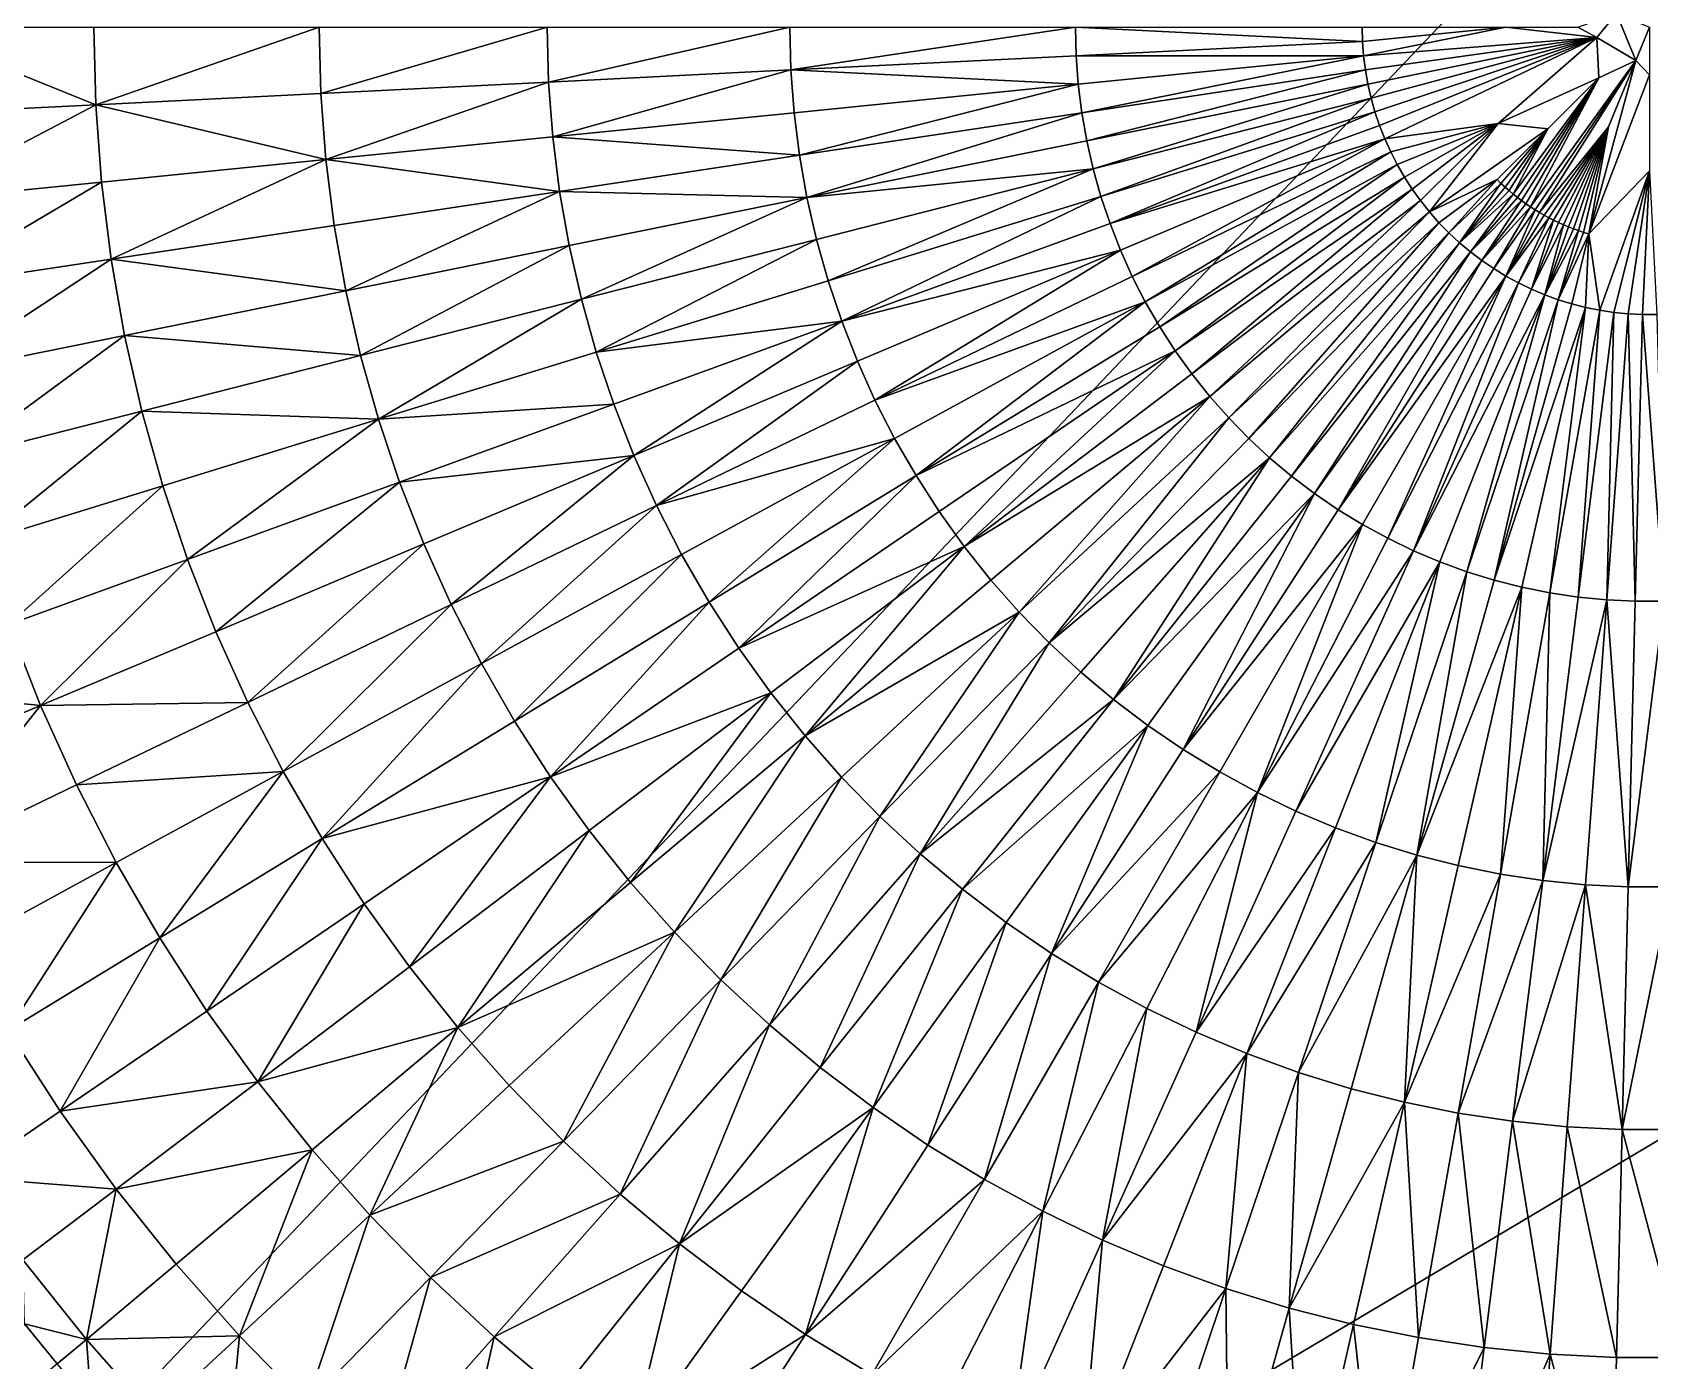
# Model space of a CAD drawing. Header units: millimetres. Extents: x -3250 to 8000, y -3250 to 3250.
# Drawn here: x -1284 to 0, y -1058 to -4 of the extents above; entities that cross this region are included whole.
import ezdxf

# ---------------------------------------------------------------- set-up
doc = ezdxf.new("R2010")
doc.units = ezdxf.units.MM
doc.header["$MEASUREMENT"] = 0
doc.layers.add('MESH_3D', color=2, linetype='CONTINUOUS')

msp = doc.modelspace()

# ---------------------------------------------------------------- linework, layer by layer
at = {"layer": 'MESH_3D'}
for points in [[(2150.5, 2436.8, 32500), (-3128.5, 880.2, 32500), (-2326.6, -2269.3, 32500)], [(2150.5, 2436.8, 32500), (-2326.6, -2269.3, 32500), (3105.6, 958, 32500)], [(3105.6, 958, 32500), (-2326.6, -2269.3, 32500), (-1962.4, -2590.7, 32500)], [(3105.6, 958, 32500), (-1962.4, -2590.7, 32500), (-1625, -2814.6, 32500)], [(3105.6, 958, 32500), (-1625, -2814.6, 32500), (-723.2, -3168.5, 32500)], [(3105.6, 958, 32500), (-723.2, -3168.5, 32500), (1410.1, -2928.1, 32500)], [(-42, -8.3, -1249.8), (-57.1, 0, -1249.7), (-26.4, 10.9, -1249.9)], [(-42, -8.3, -1249.8), (-26.4, 10.9, -1249.9), (-10.9, -26.4, -1249.9)], [(-26.4, 10.9, -1249.9), (0, 0, -1250), (-10.9, -26.4, -1249.9)], [(0, -38, -1249.9), (-10.9, -26.4, -1249.9), (0, 0, -1250)], [(-1385.9, 0, -1040.3), (-1234.9, 0, -1086.9), (-1233.3, -61.6, -1086.9)], [(-1384.2, -69.1, -1040.3), (-1385.9, 0, -1040.3), (-1233.3, -61.6, -1086.9)], [(-1233.3, -61.6, -1086.9), (-1234.9, 0, -1086.9), (-1055.9, 0, -1133)], [(-1233.3, -61.6, -1086.9), (-1055.9, 0, -1133), (-1054.6, -52.6, -1133)], [(-1054.6, -52.6, -1133), (-1055.9, 0, -1133), (-875, 0, -1170.9)], [(-1054.6, -52.6, -1133), (-875, 0, -1170.9), (-873.9, -43.6, -1170.9)], [(-873.9, -43.6, -1170.9), (-875, 0, -1170.9), (-682.4, 0, -1202.5)], [(-873.9, -43.6, -1170.9), (-682.4, 0, -1202.5), (-681.6, -34, -1202.5)], [(-681.6, -34, -1202.5), (-682.4, 0, -1202.5), (-455.8, 0, -1229.1)], [(-681.6, -34, -1202.5), (-455.8, 0, -1229.1), (-455.2, -22.7, -1229.1)], [(-455.8, 0, -1229.1), (-228.1, 0, -1244.8), (-227.9, -11.4, -1244.8)], [(-455.2, -22.7, -1229.1), (-455.8, 0, -1229.1), (-227.9, -11.4, -1244.8)], [(-455.2, -22.7, -1229.1), (-227.9, -11.4, -1244.8), (-227, -22.7, -1244.8)], [(-114.1, 0, -1248.7), (-227.9, -11.4, -1244.8), (-228.1, 0, -1244.8)], [(-114.1, 0, -1248.7), (-227, -22.7, -1244.8), (-227.9, -11.4, -1244.8)], [(-42, -8.3, -1249.8), (-227, -22.7, -1244.8), (-114.1, 0, -1248.7)], [(-42, -8.3, -1249.8), (-225.6, -34, -1244.8), (-227, -22.7, -1244.8)], [(-42, -8.3, -1249.8), (-223.6, -45.2, -1244.8), (-225.6, -34, -1244.8)], [(-42, -8.3, -1249.8), (-221.1, -56.3, -1244.8), (-223.6, -45.2, -1244.8)], [(-42, -8.3, -1249.8), (-218, -67.2, -1244.8), (-221.1, -56.3, -1244.8)], [(-42, -8.3, -1249.8), (-214.4, -78, -1244.8), (-218, -67.2, -1244.8)], [(-42, -8.3, -1249.8), (-210.2, -88.6, -1244.8), (-214.4, -78, -1244.8)], [(-120.3, -76.6, -1248), (-210.2, -88.6, -1244.8), (-42, -8.3, -1249.8)], [(-120.3, -76.6, -1248), (-42, -8.3, -1249.8), (-40.3, -40.3, -1249.7)], [(-42, -8.3, -1249.8), (-114.1, 0, -1248.7), (-57.1, 0, -1249.7)], [(-42, -8.3, -1249.8), (-10.9, -26.4, -1249.9), (-40.3, -40.3, -1249.7)], [(-681.6, -34, -1202.5), (-455.2, -22.7, -1229.1), (-453.5, -45.4, -1229.1)], [(-453.5, -45.4, -1229.1), (-455.2, -22.7, -1229.1), (-227, -22.7, -1244.8)], [(-450.7, -67.9, -1229.1), (-453.5, -45.4, -1229.1), (-227, -22.7, -1244.8)], [(-450.7, -67.9, -1229.1), (-227, -22.7, -1244.8), (-225.6, -34, -1244.8)], [(-870.6, -87.1, -1170.9), (-873.9, -43.6, -1170.9), (-681.6, -34, -1202.5)], [(-870.6, -87.1, -1170.9), (-681.6, -34, -1202.5), (-679, -67.9, -1202.5)], [(-679, -67.9, -1202.5), (-681.6, -34, -1202.5), (-453.5, -45.4, -1229.1)], [(-446.7, -90.3, -1229.1), (-450.7, -67.9, -1229.1), (-225.6, -34, -1244.8)], [(-446.7, -90.3, -1229.1), (-225.6, -34, -1244.8), (-223.6, -45.2, -1244.8)], [(-10.9, -26.4, -1249.9), (-94.6, -142.6, -1247.1), (-40.3, -40.3, -1249.7)], [(-10.9, -26.4, -1249.9), (-91, -144.9, -1247.1), (-94.6, -142.6, -1247.1)], [(-10.9, -26.4, -1249.9), (-87.4, -147.1, -1247.1), (-91, -144.9, -1247.1)], [(-32.7, -79.1, -1249.3), (-87.4, -147.1, -1247.1), (-10.9, -26.4, -1249.9)], [(-32.7, -79.1, -1249.3), (-10.9, -26.4, -1249.9), (-48.4, -164.1, -1247.1)], [(0, -38, -1249.9), (-48.4, -164.1, -1247.1), (-10.9, -26.4, -1249.9)], [(0, -38, -1249.9), (0, -114.1, -1248.7), (-48.4, -164.1, -1247.1)], [(-1050.6, -105.1, -1133), (-1054.6, -52.6, -1133), (-873.9, -43.6, -1170.9)], [(-1050.6, -105.1, -1133), (-873.9, -43.6, -1170.9), (-870.6, -87.1, -1170.9)], [(-674.8, -101.7, -1202.5), (-679, -67.9, -1202.5), (-453.5, -45.4, -1229.1)], [(-674.8, -101.7, -1202.5), (-453.5, -45.4, -1229.1), (-450.7, -67.9, -1229.1)], [(-441.7, -112.5, -1229.1), (-446.7, -90.3, -1229.1), (-223.6, -45.2, -1244.8)], [(-441.7, -112.5, -1229.1), (-223.6, -45.2, -1244.8), (-221.1, -56.3, -1244.8)], [(-120.3, -76.6, -1248), (-40.3, -40.3, -1249.7), (-80.7, -80.7, -1248.7)], [(-40.3, -40.3, -1249.7), (-105, -135.1, -1247.1), (-108.4, -132.5, -1247.1)], [(-80.7, -80.7, -1248.7), (-40.3, -40.3, -1249.7), (-108.4, -132.5, -1247.1)], [(-40.3, -40.3, -1249.7), (-101.6, -137.7, -1247.1), (-105, -135.1, -1247.1)], [(-40.3, -40.3, -1249.7), (-98.2, -140.2, -1247.1), (-101.6, -137.7, -1247.1)], [(-40.3, -40.3, -1249.7), (-94.6, -142.6, -1247.1), (-98.2, -140.2, -1247.1)], [(-1379, -138, -1040.3), (-1384.2, -69.1, -1040.3), (-1233.3, -61.6, -1086.9)], [(-1379, -138, -1040.3), (-1233.3, -61.6, -1086.9), (-1228.7, -123, -1086.9)], [(-1233.3, -61.6, -1086.9), (-1054.6, -52.6, -1133), (-1050.6, -105.1, -1133)], [(-1228.7, -123, -1086.9), (-1233.3, -61.6, -1086.9), (-1050.6, -105.1, -1133)], [(-435.5, -134.3, -1229.1), (-441.7, -112.5, -1229.1), (-221.1, -56.3, -1244.8)], [(-435.5, -134.3, -1229.1), (-221.1, -56.3, -1244.8), (-218, -67.2, -1244.8)], [(-870.6, -87.1, -1170.9), (-679, -67.9, -1202.5), (-674.8, -101.7, -1202.5)], [(-668.9, -135.2, -1202.5), (-674.8, -101.7, -1202.5), (-450.7, -67.9, -1229.1)], [(-668.9, -135.2, -1202.5), (-450.7, -67.9, -1229.1), (-446.7, -90.3, -1229.1)], [(-428.3, -155.9, -1229.1), (-435.5, -134.3, -1229.1), (-218, -67.2, -1244.8)], [(-428.3, -155.9, -1229.1), (-218, -67.2, -1244.8), (-214.4, -78, -1244.8)], [(-120.3, -76.6, -1248), (-205.5, -99, -1244.8), (-210.2, -88.6, -1244.8)], [(-120.3, -76.6, -1248), (-200.4, -109.1, -1244.8), (-205.5, -99, -1244.8)], [(-120.3, -76.6, -1248), (-194.7, -119, -1244.8), (-200.4, -109.1, -1244.8)], [(-120.3, -76.6, -1248), (-188.5, -128.5, -1244.8), (-194.7, -119, -1244.8)], [(-120.3, -76.6, -1248), (-181.9, -137.7, -1244.8), (-188.5, -128.5, -1244.8)], [(-120.3, -76.6, -1248), (-174.8, -146.6, -1244.8), (-181.9, -137.7, -1244.8)], [(-120.3, -76.6, -1248), (-80.7, -80.7, -1248.7), (-174.8, -146.6, -1244.8)], [(-1050.6, -105.1, -1133), (-870.6, -87.1, -1170.9), (-865.2, -130.4, -1170.9)], [(-865.2, -130.4, -1170.9), (-870.6, -87.1, -1170.9), (-674.8, -101.7, -1202.5)], [(-428.3, -155.9, -1229.1), (-214.4, -78, -1244.8), (-210.2, -88.6, -1244.8)], [(-420, -177, -1229.1), (-428.3, -155.9, -1229.1), (-210.2, -88.6, -1244.8)], [(-410.6, -197.8, -1229.1), (-420, -177, -1229.1), (-210.2, -88.6, -1244.8)], [(-410.6, -197.8, -1229.1), (-210.2, -88.6, -1244.8), (-205.5, -99, -1244.8)], [(-80.7, -80.7, -1248.7), (-121, -121, -1247.1), (-174.8, -146.6, -1244.8)], [(-80.7, -80.7, -1248.7), (-118, -124, -1247.1), (-121, -121, -1247.1)], [(-80.7, -80.7, -1248.7), (-114.8, -126.9, -1247.1), (-118, -124, -1247.1)], [(-80.7, -80.7, -1248.7), (-111.6, -129.7, -1247.1), (-114.8, -126.9, -1247.1)], [(-80.7, -80.7, -1248.7), (-108.4, -132.5, -1247.1), (-111.6, -129.7, -1247.1)], [(-32.7, -79.1, -1249.3), (-83.7, -149.3, -1247.1), (-87.4, -147.1, -1247.1)], [(-32.7, -79.1, -1249.3), (-80, -151.3, -1247.1), (-83.7, -149.3, -1247.1)], [(-32.7, -79.1, -1249.3), (-76.2, -153.2, -1247.1), (-80, -151.3, -1247.1)], [(-32.7, -79.1, -1249.3), (-72.3, -155.1, -1247.1), (-76.2, -153.2, -1247.1)], [(-32.7, -79.1, -1249.3), (-68.4, -156.8, -1247.1), (-72.3, -155.1, -1247.1)], [(-32.7, -79.1, -1249.3), (-64.5, -158.5, -1247.1), (-68.4, -156.8, -1247.1)], [(-32.7, -79.1, -1249.3), (-60.5, -160.1, -1247.1), (-64.5, -158.5, -1247.1)], [(-32.7, -79.1, -1249.3), (-56.5, -161.5, -1247.1), (-60.5, -160.1, -1247.1)], [(-32.7, -79.1, -1249.3), (-52.5, -162.9, -1247.1), (-56.5, -161.5, -1247.1)], [(-32.7, -79.1, -1249.3), (-48.4, -164.1, -1247.1), (-52.5, -162.9, -1247.1)], [(-865.2, -130.4, -1170.9), (-674.8, -101.7, -1202.5), (-668.9, -135.2, -1202.5)], [(-668.9, -135.2, -1202.5), (-446.7, -90.3, -1229.1), (-441.7, -112.5, -1229.1)], [(-400.3, -218, -1229.1), (-410.6, -197.8, -1229.1), (-205.5, -99, -1244.8)], [(-400.3, -218, -1229.1), (-205.5, -99, -1244.8), (-200.4, -109.1, -1244.8)], [(-1221.1, -184, -1086.9), (-1228.7, -123, -1086.9), (-1050.6, -105.1, -1133)], [(-1221.1, -184, -1086.9), (-1050.6, -105.1, -1133), (-1044.1, -157.4, -1133)], [(-1044.1, -157.4, -1133), (-1050.6, -105.1, -1133), (-865.2, -130.4, -1170.9)], [(-661.3, -168.4, -1202.5), (-668.9, -135.2, -1202.5), (-441.7, -112.5, -1229.1)], [(-652.1, -201.2, -1202.5), (-661.3, -168.4, -1202.5), (-441.7, -112.5, -1229.1)], [(-652.1, -201.2, -1202.5), (-441.7, -112.5, -1229.1), (-435.5, -134.3, -1229.1)], [(-388.9, -237.7, -1229.1), (-400.3, -218, -1229.1), (-200.4, -109.1, -1244.8)], [(-388.9, -237.7, -1229.1), (-200.4, -109.1, -1244.8), (-194.7, -119, -1244.8)], [(-48.4, -164.1, -1247.1), (0, -114.1, -1248.7), (-39.6, -224.7, -1244.8)], [(0, -114.1, -1248.7), (-28.4, -226.4, -1244.8), (-39.6, -224.7, -1244.8)], [(0, -114.1, -1248.7), (-17, -227.5, -1244.8), (-28.4, -226.4, -1244.8)], [(0, -114.1, -1248.7), (-5.7, -228.1, -1244.8), (-17, -227.5, -1244.8)], [(0, -114.1, -1248.7), (5.7, -228.1, -1244.8), (-5.7, -228.1, -1244.8)], [(-1370.4, -206.6, -1040.3), (-1379, -138, -1040.3), (-1228.7, -123, -1086.9)], [(-1370.4, -206.6, -1040.3), (-1228.7, -123, -1086.9), (-1221.1, -184, -1086.9)], [(-376.6, -256.8, -1229.1), (-388.9, -237.7, -1229.1), (-194.7, -119, -1244.8)], [(-376.6, -256.8, -1229.1), (-194.7, -119, -1244.8), (-188.5, -128.5, -1244.8)], [(-121, -121, -1247.1), (-167.2, -155.2, -1244.8), (-174.8, -146.6, -1244.8)], [(-121, -121, -1247.1), (-159.3, -163.3, -1244.8), (-167.2, -155.2, -1244.8)], [(-118, -124, -1247.1), (-159.3, -163.3, -1244.8), (-121, -121, -1247.1)], [(-118, -124, -1247.1), (-151, -171.1, -1244.8), (-159.3, -163.3, -1244.8)], [(-114.8, -126.9, -1247.1), (-151, -171.1, -1244.8), (-118, -124, -1247.1)], [(-111.6, -129.7, -1247.1), (-151, -171.1, -1244.8), (-114.8, -126.9, -1247.1)], [(-1034.9, -209.2, -1133), (-1044.1, -157.4, -1133), (-865.2, -130.4, -1170.9)], [(-1034.9, -209.2, -1133), (-865.2, -130.4, -1170.9), (-857.6, -173.4, -1170.9)], [(-857.6, -173.4, -1170.9), (-865.2, -130.4, -1170.9), (-668.9, -135.2, -1202.5)], [(-847.9, -215.9, -1170.9), (-857.6, -173.4, -1170.9), (-668.9, -135.2, -1202.5)], [(-847.9, -215.9, -1170.9), (-668.9, -135.2, -1202.5), (-661.3, -168.4, -1202.5)], [(-641.3, -233.4, -1202.5), (-652.1, -201.2, -1202.5), (-435.5, -134.3, -1229.1)], [(-641.3, -233.4, -1202.5), (-435.5, -134.3, -1229.1), (-428.3, -155.9, -1229.1)], [(-363.3, -275.2, -1229.1), (-376.6, -256.8, -1229.1), (-188.5, -128.5, -1244.8)], [(-363.3, -275.2, -1229.1), (-188.5, -128.5, -1244.8), (-181.9, -137.7, -1244.8)], [(-349.2, -293, -1229.1), (-363.3, -275.2, -1229.1), (-181.9, -137.7, -1244.8)], [(-349.2, -293, -1229.1), (-181.9, -137.7, -1244.8), (-174.8, -146.6, -1244.8)], [(-108.4, -132.5, -1247.1), (-151, -171.1, -1244.8), (-111.6, -129.7, -1247.1)], [(-108.4, -132.5, -1247.1), (-142.2, -178.4, -1244.8), (-151, -171.1, -1244.8)], [(-105, -135.1, -1247.1), (-142.2, -178.4, -1244.8), (-108.4, -132.5, -1247.1)], [(-101.6, -137.7, -1247.1), (-142.2, -178.4, -1244.8), (-105, -135.1, -1247.1)], [(-101.6, -137.7, -1247.1), (-133.2, -185.2, -1244.8), (-142.2, -178.4, -1244.8)], [(-98.2, -140.2, -1247.1), (-133.2, -185.2, -1244.8), (-101.6, -137.7, -1247.1)], [(-94.6, -142.6, -1247.1), (-133.2, -185.2, -1244.8), (-98.2, -140.2, -1247.1)], [(-334.1, -310, -1229.1), (-349.2, -293, -1229.1), (-174.8, -146.6, -1244.8)], [(-334.1, -310, -1229.1), (-174.8, -146.6, -1244.8), (-167.2, -155.2, -1244.8)], [(-94.6, -142.6, -1247.1), (-123.8, -191.6, -1244.8), (-133.2, -185.2, -1244.8)], [(-91, -144.9, -1247.1), (-123.8, -191.6, -1244.8), (-94.6, -142.6, -1247.1)], [(-91, -144.9, -1247.1), (-114.1, -197.6, -1244.8), (-123.8, -191.6, -1244.8)], [(-87.4, -147.1, -1247.1), (-114.1, -197.6, -1244.8), (-91, -144.9, -1247.1)], [(-83.7, -149.3, -1247.1), (-114.1, -197.6, -1244.8), (-87.4, -147.1, -1247.1)], [(-80, -151.3, -1247.1), (-114.1, -197.6, -1244.8), (-83.7, -149.3, -1247.1)], [(-80, -151.3, -1247.1), (-104.1, -203, -1244.8), (-114.1, -197.6, -1244.8)], [(-76.2, -153.2, -1247.1), (-104.1, -203, -1244.8), (-80, -151.3, -1247.1)], [(-76.2, -153.2, -1247.1), (-93.8, -207.9, -1244.8), (-104.1, -203, -1244.8)], [(-72.3, -155.1, -1247.1), (-93.8, -207.9, -1244.8), (-76.2, -153.2, -1247.1)], [(-1221.1, -184, -1086.9), (-1044.1, -157.4, -1133), (-1034.9, -209.2, -1133)], [(-641.3, -233.4, -1202.5), (-428.3, -155.9, -1229.1), (-420, -177, -1229.1)], [(-318.2, -326.3, -1229.1), (-334.1, -310, -1229.1), (-167.2, -155.2, -1244.8)], [(-318.2, -326.3, -1229.1), (-167.2, -155.2, -1244.8), (-159.3, -163.3, -1244.8)], [(-301.6, -341.7, -1229.1), (-318.2, -326.3, -1229.1), (-159.3, -163.3, -1244.8)], [(-301.6, -341.7, -1229.1), (-159.3, -163.3, -1244.8), (-151, -171.1, -1244.8)], [(-68.4, -156.8, -1247.1), (-93.8, -207.9, -1244.8), (-72.3, -155.1, -1247.1)], [(-68.4, -156.8, -1247.1), (-83.3, -212.4, -1244.8), (-93.8, -207.9, -1244.8)], [(-64.5, -158.5, -1247.1), (-83.3, -212.4, -1244.8), (-68.4, -156.8, -1247.1)], [(-60.5, -160.1, -1247.1), (-83.3, -212.4, -1244.8), (-64.5, -158.5, -1247.1)], [(-56.5, -161.5, -1247.1), (-83.3, -212.4, -1244.8), (-60.5, -160.1, -1247.1)], [(-56.5, -161.5, -1247.1), (-72.7, -216.3, -1244.8), (-83.3, -212.4, -1244.8)], [(-52.5, -162.9, -1247.1), (-72.7, -216.3, -1244.8), (-56.5, -161.5, -1247.1)], [(-48.4, -164.1, -1247.1), (-72.7, -216.3, -1244.8), (-52.5, -162.9, -1247.1)], [(-48.4, -164.1, -1247.1), (-61.8, -219.6, -1244.8), (-72.7, -216.3, -1244.8)], [(-48.4, -164.1, -1247.1), (-50.8, -222.4, -1244.8), (-61.8, -219.6, -1244.8)], [(-48.4, -164.1, -1247.1), (-39.6, -224.7, -1244.8), (-50.8, -222.4, -1244.8)], [(-1023.2, -260.5, -1133), (-1034.9, -209.2, -1133), (-857.6, -173.4, -1170.9)], [(-1023.2, -260.5, -1133), (-857.6, -173.4, -1170.9), (-847.9, -215.9, -1170.9)], [(-836.1, -257.9, -1170.9), (-847.9, -215.9, -1170.9), (-661.3, -168.4, -1202.5)], [(-836.1, -257.9, -1170.9), (-661.3, -168.4, -1202.5), (-652.1, -201.2, -1202.5)], [(-628.8, -265.1, -1202.5), (-641.3, -233.4, -1202.5), (-420, -177, -1229.1)], [(-614.9, -296.1, -1202.5), (-628.8, -265.1, -1202.5), (-420, -177, -1229.1)], [(-614.9, -296.1, -1202.5), (-420, -177, -1229.1), (-410.6, -197.8, -1229.1)], [(-284.2, -356.3, -1229.1), (-301.6, -341.7, -1229.1), (-151, -171.1, -1244.8)], [(-284.2, -356.3, -1229.1), (-151, -171.1, -1244.8), (-142.2, -178.4, -1244.8)], [(-266.1, -370.1, -1229.1), (-284.2, -356.3, -1229.1), (-142.2, -178.4, -1244.8)], [(-266.1, -370.1, -1229.1), (-142.2, -178.4, -1244.8), (-133.2, -185.2, -1244.8)], [(-1358.4, -274.6, -1040.3), (-1370.4, -206.6, -1040.3), (-1221.1, -184, -1086.9)], [(-1358.4, -274.6, -1040.3), (-1221.1, -184, -1086.9), (-1210.4, -244.7, -1086.9)], [(-1210.4, -244.7, -1086.9), (-1221.1, -184, -1086.9), (-1034.9, -209.2, -1133)], [(-247.3, -382.9, -1229.1), (-266.1, -370.1, -1229.1), (-133.2, -185.2, -1244.8)], [(-247.3, -382.9, -1229.1), (-133.2, -185.2, -1244.8), (-123.8, -191.6, -1244.8)], [(-247.3, -382.9, -1229.1), (-123.8, -191.6, -1244.8), (-114.1, -197.6, -1244.8)], [(-836.1, -257.9, -1170.9), (-652.1, -201.2, -1202.5), (-641.3, -233.4, -1202.5)], [(-614.9, -296.1, -1202.5), (-410.6, -197.8, -1229.1), (-400.3, -218, -1229.1)], [(-227.9, -394.7, -1229.1), (-247.3, -382.9, -1229.1), (-114.1, -197.6, -1244.8)], [(-207.9, -405.6, -1229.1), (-227.9, -394.7, -1229.1), (-114.1, -197.6, -1244.8)], [(-207.9, -405.6, -1229.1), (-114.1, -197.6, -1244.8), (-104.1, -203, -1244.8)], [(-187.5, -415.5, -1229.1), (-207.9, -405.6, -1229.1), (-104.1, -203, -1244.8)], [(-187.5, -415.5, -1229.1), (-104.1, -203, -1244.8), (-93.8, -207.9, -1244.8)], [(-1210.4, -244.7, -1086.9), (-1034.9, -209.2, -1133), (-1023.2, -260.5, -1133)], [(-1009, -311.2, -1133), (-1023.2, -260.5, -1133), (-847.9, -215.9, -1170.9)], [(-1009, -311.2, -1133), (-847.9, -215.9, -1170.9), (-836.1, -257.9, -1170.9)], [(-599.3, -326.4, -1202.5), (-614.9, -296.1, -1202.5), (-400.3, -218, -1229.1)], [(-582.3, -355.8, -1202.5), (-599.3, -326.4, -1202.5), (-400.3, -218, -1229.1)], [(-582.3, -355.8, -1202.5), (-400.3, -218, -1229.1), (-388.9, -237.7, -1229.1)], [(-187.5, -415.5, -1229.1), (-93.8, -207.9, -1244.8), (-83.3, -212.4, -1244.8)], [(-166.5, -424.3, -1229.1), (-187.5, -415.5, -1229.1), (-83.3, -212.4, -1244.8)], [(-145.2, -432.1, -1229.1), (-166.5, -424.3, -1229.1), (-83.3, -212.4, -1244.8)], [(-145.2, -432.1, -1229.1), (-83.3, -212.4, -1244.8), (-72.7, -216.3, -1244.8)], [(-123.4, -438.8, -1229.1), (-145.2, -432.1, -1229.1), (-72.7, -216.3, -1244.8)], [(-123.4, -438.8, -1229.1), (-72.7, -216.3, -1244.8), (-61.8, -219.6, -1244.8)], [(-123.4, -438.8, -1229.1), (-61.8, -219.6, -1244.8), (-50.8, -222.4, -1244.8)], [(-101.4, -444.4, -1229.1), (-123.4, -438.8, -1229.1), (-50.8, -222.4, -1244.8)], [(-79.1, -448.9, -1229.1), (-101.4, -444.4, -1229.1), (-50.8, -222.4, -1244.8)], [(-79.1, -448.9, -1229.1), (-50.8, -222.4, -1244.8), (-39.6, -224.7, -1244.8)], [(-56.7, -452.2, -1229.1), (-79.1, -448.9, -1229.1), (-39.6, -224.7, -1244.8)], [(-56.7, -452.2, -1229.1), (-39.6, -224.7, -1244.8), (-28.4, -226.4, -1244.8)], [(-34.1, -454.5, -1229.1), (-56.7, -452.2, -1229.1), (-28.4, -226.4, -1244.8)], [(-34.1, -454.5, -1229.1), (-28.4, -226.4, -1244.8), (-17, -227.5, -1244.8)], [(-11.4, -455.6, -1229.1), (-34.1, -454.5, -1229.1), (-17, -227.5, -1244.8)], [(-11.4, -455.6, -1229.1), (-17, -227.5, -1244.8), (-5.7, -228.1, -1244.8)], [(11.4, -455.6, -1229.1), (-11.4, -455.6, -1229.1), (-5.7, -228.1, -1244.8)], [(11.4, -455.6, -1229.1), (-5.7, -228.1, -1244.8), (5.7, -228.1, -1244.8)], [(-822.2, -299.3, -1170.9), (-836.1, -257.9, -1170.9), (-641.3, -233.4, -1202.5)], [(-806.3, -339.9, -1170.9), (-822.2, -299.3, -1170.9), (-641.3, -233.4, -1202.5)], [(-806.3, -339.9, -1170.9), (-641.3, -233.4, -1202.5), (-628.8, -265.1, -1202.5)], [(-582.3, -355.8, -1202.5), (-388.9, -237.7, -1229.1), (-376.6, -256.8, -1229.1)], [(-1343, -342, -1040.3), (-1358.4, -274.6, -1040.3), (-1210.4, -244.7, -1086.9)], [(-1343, -342, -1040.3), (-1210.4, -244.7, -1086.9), (-1196.7, -304.7, -1086.9)], [(-1196.7, -304.7, -1086.9), (-1210.4, -244.7, -1086.9), (-1023.2, -260.5, -1133)], [(-1196.7, -304.7, -1086.9), (-1023.2, -260.5, -1133), (-1009, -311.2, -1133)], [(-1009, -311.2, -1133), (-836.1, -257.9, -1170.9), (-822.2, -299.3, -1170.9)], [(-788.3, -379.6, -1170.9), (-806.3, -339.9, -1170.9), (-628.8, -265.1, -1202.5)], [(-788.3, -379.6, -1170.9), (-628.8, -265.1, -1202.5), (-614.9, -296.1, -1202.5)], [(-563.9, -384.4, -1202.5), (-582.3, -355.8, -1202.5), (-376.6, -256.8, -1229.1)], [(-544, -412.1, -1202.5), (-563.9, -384.4, -1202.5), (-376.6, -256.8, -1229.1)], [(-544, -412.1, -1202.5), (-376.6, -256.8, -1229.1), (-363.3, -275.2, -1229.1)], [(-544, -412.1, -1202.5), (-363.3, -275.2, -1229.1), (-349.2, -293, -1229.1)], [(-522.8, -438.7, -1202.5), (-544, -412.1, -1202.5), (-349.2, -293, -1229.1)], [(-500.3, -464.2, -1202.5), (-522.8, -438.7, -1202.5), (-349.2, -293, -1229.1)], [(-500.3, -464.2, -1202.5), (-349.2, -293, -1229.1), (-334.1, -310, -1229.1)], [(-1324.3, -408.5, -1040.3), (-1343, -342, -1040.3), (-1196.7, -304.7, -1086.9)], [(-1324.3, -408.5, -1040.3), (-1196.7, -304.7, -1086.9), (-1180, -364, -1086.9)], [(-1180, -364, -1086.9), (-1196.7, -304.7, -1086.9), (-1009, -311.2, -1133)], [(-992.2, -361.1, -1133), (-1009, -311.2, -1133), (-822.2, -299.3, -1170.9)], [(-992.2, -361.1, -1133), (-822.2, -299.3, -1170.9), (-806.3, -339.9, -1170.9)], [(-788.3, -379.6, -1170.9), (-614.9, -296.1, -1202.5), (-599.3, -326.4, -1202.5)], [(-1160.4, -422.3, -1086.9), (-1180, -364, -1086.9), (-1009, -311.2, -1133)], [(-1160.4, -422.3, -1086.9), (-1009, -311.2, -1133), (-992.2, -361.1, -1133)], [(-476.5, -488.5, -1202.5), (-500.3, -464.2, -1202.5), (-334.1, -310, -1229.1)], [(-476.5, -488.5, -1202.5), (-334.1, -310, -1229.1), (-318.2, -326.3, -1229.1)], [(-768.4, -418.5, -1170.9), (-788.3, -379.6, -1170.9), (-599.3, -326.4, -1202.5)], [(-746.6, -456.2, -1170.9), (-768.4, -418.5, -1170.9), (-599.3, -326.4, -1202.5)], [(-746.6, -456.2, -1170.9), (-599.3, -326.4, -1202.5), (-582.3, -355.8, -1202.5)], [(-476.5, -488.5, -1202.5), (-318.2, -326.3, -1229.1), (-301.6, -341.7, -1229.1)], [(-973, -410.1, -1133), (-992.2, -361.1, -1133), (-806.3, -339.9, -1170.9)], [(-951.3, -458.1, -1133), (-973, -410.1, -1133), (-806.3, -339.9, -1170.9)], [(-951.3, -458.1, -1133), (-806.3, -339.9, -1170.9), (-788.3, -379.6, -1170.9)], [(-451.6, -511.7, -1202.5), (-476.5, -488.5, -1202.5), (-301.6, -341.7, -1229.1)], [(-425.5, -533.5, -1202.5), (-451.6, -511.7, -1202.5), (-301.6, -341.7, -1229.1)], [(-425.5, -533.5, -1202.5), (-301.6, -341.7, -1229.1), (-284.2, -356.3, -1229.1)], [(-722.9, -492.9, -1170.9), (-746.6, -456.2, -1170.9), (-582.3, -355.8, -1202.5)], [(-722.9, -492.9, -1170.9), (-582.3, -355.8, -1202.5), (-563.9, -384.4, -1202.5)], [(-425.5, -533.5, -1202.5), (-284.2, -356.3, -1229.1), (-266.1, -370.1, -1229.1)], [(-1302.3, -474, -1040.3), (-1324.3, -408.5, -1040.3), (-1180, -364, -1086.9)], [(-1302.3, -474, -1040.3), (-1180, -364, -1086.9), (-1160.4, -422.3, -1086.9)], [(-1137.9, -479.7, -1086.9), (-1160.4, -422.3, -1086.9), (-992.2, -361.1, -1133)], [(-1137.9, -479.7, -1086.9), (-992.2, -361.1, -1133), (-973, -410.1, -1133)], [(-398.4, -554.1, -1202.5), (-425.5, -533.5, -1202.5), (-266.1, -370.1, -1229.1)], [(-370.3, -573.3, -1202.5), (-398.4, -554.1, -1202.5), (-266.1, -370.1, -1229.1)], [(-370.3, -573.3, -1202.5), (-266.1, -370.1, -1229.1), (-247.3, -382.9, -1229.1)], [(-927.3, -505, -1133), (-951.3, -458.1, -1133), (-788.3, -379.6, -1170.9)], [(-927.3, -505, -1133), (-788.3, -379.6, -1170.9), (-768.4, -418.5, -1170.9)], [(-722.9, -492.9, -1170.9), (-563.9, -384.4, -1202.5), (-544, -412.1, -1202.5)], [(-370.3, -573.3, -1202.5), (-247.3, -382.9, -1229.1), (-227.9, -394.7, -1229.1)], [(-341.2, -591, -1202.5), (-370.3, -573.3, -1202.5), (-227.9, -394.7, -1229.1)], [(-311.3, -607.3, -1202.5), (-341.2, -591, -1202.5), (-227.9, -394.7, -1229.1)], [(-311.3, -607.3, -1202.5), (-227.9, -394.7, -1229.1), (-207.9, -405.6, -1229.1)], [(-1112.6, -535.8, -1086.9), (-1137.9, -479.7, -1086.9), (-973, -410.1, -1133)], [(-1112.6, -535.8, -1086.9), (-973, -410.1, -1133), (-951.3, -458.1, -1133)], [(-311.3, -607.3, -1202.5), (-207.9, -405.6, -1229.1), (-187.5, -415.5, -1229.1)], [(-1277.1, -538.3, -1040.3), (-1302.3, -474, -1040.3), (-1160.4, -422.3, -1086.9)], [(-1277.1, -538.3, -1040.3), (-1160.4, -422.3, -1086.9), (-1137.9, -479.7, -1086.9)], [(-901, -550.6, -1133), (-927.3, -505, -1133), (-768.4, -418.5, -1170.9)], [(-901, -550.6, -1133), (-768.4, -418.5, -1170.9), (-746.6, -456.2, -1170.9)], [(-697.5, -528.3, -1170.9), (-722.9, -492.9, -1170.9), (-544, -412.1, -1202.5)], [(-670.3, -562.4, -1170.9), (-697.5, -528.3, -1170.9), (-544, -412.1, -1202.5)], [(-670.3, -562.4, -1170.9), (-544, -412.1, -1202.5), (-522.8, -438.7, -1202.5)], [(-280.7, -622, -1202.5), (-311.3, -607.3, -1202.5), (-187.5, -415.5, -1229.1)], [(-280.7, -622, -1202.5), (-187.5, -415.5, -1229.1), (-166.5, -424.3, -1229.1)], [(-249.3, -635.3, -1202.5), (-280.7, -622, -1202.5), (-166.5, -424.3, -1229.1)], [(-217.3, -646.9, -1202.5), (-249.3, -635.3, -1202.5), (-166.5, -424.3, -1229.1)], [(-217.3, -646.9, -1202.5), (-166.5, -424.3, -1229.1), (-145.2, -432.1, -1229.1)], [(-184.8, -656.9, -1202.5), (-217.3, -646.9, -1202.5), (-145.2, -432.1, -1229.1)], [(-184.8, -656.9, -1202.5), (-145.2, -432.1, -1229.1), (-123.4, -438.8, -1229.1)], [(-670.3, -562.4, -1170.9), (-522.8, -438.7, -1202.5), (-500.3, -464.2, -1202.5)], [(-184.8, -656.9, -1202.5), (-123.4, -438.8, -1229.1), (-101.4, -444.4, -1229.1)], [(-151.9, -665.3, -1202.5), (-184.8, -656.9, -1202.5), (-101.4, -444.4, -1229.1)], [(-118.5, -672.1, -1202.5), (-151.9, -665.3, -1202.5), (-101.4, -444.4, -1229.1)], [(-118.5, -672.1, -1202.5), (-101.4, -444.4, -1229.1), (-79.1, -448.9, -1229.1)], [(-84.9, -677.1, -1202.5), (-118.5, -672.1, -1202.5), (-79.1, -448.9, -1229.1)], [(-84.9, -677.1, -1202.5), (-79.1, -448.9, -1229.1), (-56.7, -452.2, -1229.1)], [(-1084.5, -590.6, -1086.9), (-1112.6, -535.8, -1086.9), (-951.3, -458.1, -1133)], [(-1084.5, -590.6, -1086.9), (-951.3, -458.1, -1133), (-927.3, -505, -1133)], [(-872.4, -594.8, -1133), (-901, -550.6, -1133), (-746.6, -456.2, -1170.9)], [(-872.4, -594.8, -1133), (-746.6, -456.2, -1170.9), (-722.9, -492.9, -1170.9)], [(-84.9, -677.1, -1202.5), (-56.7, -452.2, -1229.1), (-34.1, -454.5, -1229.1)], [(-51, -680.5, -1202.5), (-84.9, -677.1, -1202.5), (-34.1, -454.5, -1229.1)], [(-17, -682.2, -1202.5), (-51, -680.5, -1202.5), (-34.1, -454.5, -1229.1)], [(-17, -682.2, -1202.5), (-34.1, -454.5, -1229.1), (-11.4, -455.6, -1229.1)], [(-17, -682.2, -1202.5), (-11.4, -455.6, -1229.1), (11.4, -455.6, -1229.1)], [(17, -682.2, -1202.5), (-17, -682.2, -1202.5), (11.4, -455.6, -1229.1)], [(-1434.7, -522.2, -989.8), (-1302.3, -474, -1040.3), (-1277.1, -538.3, -1040.3)], [(-641.4, -595.1, -1170.9), (-670.3, -562.4, -1170.9), (-500.3, -464.2, -1202.5)], [(-610.9, -626.4, -1170.9), (-641.4, -595.1, -1170.9), (-500.3, -464.2, -1202.5)], [(-610.9, -626.4, -1170.9), (-500.3, -464.2, -1202.5), (-476.5, -488.5, -1202.5)], [(-1277.1, -538.3, -1040.3), (-1137.9, -479.7, -1086.9), (-1112.6, -535.8, -1086.9)], [(-872.4, -594.8, -1133), (-722.9, -492.9, -1170.9), (-697.5, -528.3, -1170.9)], [(-579, -656, -1170.9), (-610.9, -626.4, -1170.9), (-476.5, -488.5, -1202.5)], [(-579, -656, -1170.9), (-476.5, -488.5, -1202.5), (-451.6, -511.7, -1202.5)], [(-1053.7, -643.9, -1086.9), (-1084.5, -590.6, -1086.9), (-927.3, -505, -1133)], [(-1053.7, -643.9, -1086.9), (-927.3, -505, -1133), (-901, -550.6, -1133)], [(-579, -656, -1170.9), (-451.6, -511.7, -1202.5), (-425.5, -533.5, -1202.5)], [(-1406.9, -593.1, -989.8), (-1434.7, -522.2, -989.8), (-1277.1, -538.3, -1040.3)], [(-1375.6, -662.5, -989.8), (-1406.9, -593.1, -989.8), (-1277.1, -538.3, -1040.3)], [(-1375.6, -662.5, -989.8), (-1277.1, -538.3, -1040.3), (-1248.6, -601.3, -1040.3)], [(-1248.6, -601.3, -1040.3), (-1277.1, -538.3, -1040.3), (-1112.6, -535.8, -1086.9)], [(-1248.6, -601.3, -1040.3), (-1112.6, -535.8, -1086.9), (-1084.5, -590.6, -1086.9)], [(-841.7, -637.5, -1133), (-872.4, -594.8, -1133), (-697.5, -528.3, -1170.9)], [(-808.9, -678.7, -1133), (-841.7, -637.5, -1133), (-697.5, -528.3, -1170.9)], [(-808.9, -678.7, -1133), (-697.5, -528.3, -1170.9), (-670.3, -562.4, -1170.9)], [(-545.5, -684.1, -1170.9), (-579, -656, -1170.9), (-425.5, -533.5, -1202.5)], [(-545.5, -684.1, -1170.9), (-425.5, -533.5, -1202.5), (-398.4, -554.1, -1202.5)], [(-1053.7, -643.9, -1086.9), (-901, -550.6, -1133), (-872.4, -594.8, -1133)], [(-774, -718.2, -1133), (-808.9, -678.7, -1133), (-670.3, -562.4, -1170.9)], [(-774, -718.2, -1133), (-670.3, -562.4, -1170.9), (-641.4, -595.1, -1170.9)], [(-510.8, -710.4, -1170.9), (-545.5, -684.1, -1170.9), (-398.4, -554.1, -1202.5)], [(-474.7, -735, -1170.9), (-510.8, -710.4, -1170.9), (-398.4, -554.1, -1202.5)], [(-474.7, -735, -1170.9), (-398.4, -554.1, -1202.5), (-370.3, -573.3, -1202.5)], [(-474.7, -735, -1170.9), (-370.3, -573.3, -1202.5), (-341.2, -591, -1202.5)], [(-1375.6, -662.5, -989.8), (-1248.6, -601.3, -1040.3), (-1217.1, -662.8, -1040.3)], [(-1217.1, -662.8, -1040.3), (-1248.6, -601.3, -1040.3), (-1084.5, -590.6, -1086.9)], [(-1182.6, -722.7, -1040.3), (-1217.1, -662.8, -1040.3), (-1084.5, -590.6, -1086.9)], [(-1182.6, -722.7, -1040.3), (-1084.5, -590.6, -1086.9), (-1053.7, -643.9, -1086.9)], [(-1020.3, -695.6, -1086.9), (-1053.7, -643.9, -1086.9), (-872.4, -594.8, -1133)], [(-984.3, -745.6, -1086.9), (-1020.3, -695.6, -1086.9), (-872.4, -594.8, -1133)], [(-984.3, -745.6, -1086.9), (-872.4, -594.8, -1133), (-841.7, -637.5, -1133)], [(-737.3, -755.9, -1133), (-774, -718.2, -1133), (-641.4, -595.1, -1170.9)], [(-737.3, -755.9, -1133), (-641.4, -595.1, -1170.9), (-610.9, -626.4, -1170.9)], [(-437.5, -757.7, -1170.9), (-474.7, -735, -1170.9), (-341.2, -591, -1202.5)], [(-437.5, -757.7, -1170.9), (-341.2, -591, -1202.5), (-311.3, -607.3, -1202.5)], [(-399.2, -778.6, -1170.9), (-437.5, -757.7, -1170.9), (-311.3, -607.3, -1202.5)], [(-359.9, -797.5, -1170.9), (-399.2, -778.6, -1170.9), (-311.3, -607.3, -1202.5)], [(-359.9, -797.5, -1170.9), (-311.3, -607.3, -1202.5), (-280.7, -622, -1202.5)], [(-698.7, -791.7, -1133), (-737.3, -755.9, -1133), (-610.9, -626.4, -1170.9)], [(-698.7, -791.7, -1133), (-610.9, -626.4, -1170.9), (-579, -656, -1170.9)], [(-359.9, -797.5, -1170.9), (-280.7, -622, -1202.5), (-249.3, -635.3, -1202.5)], [(-946, -793.8, -1086.9), (-984.3, -745.6, -1086.9), (-841.7, -637.5, -1133)], [(-946, -793.8, -1086.9), (-841.7, -637.5, -1133), (-808.9, -678.7, -1133)], [(-319.7, -814.5, -1170.9), (-359.9, -797.5, -1170.9), (-249.3, -635.3, -1202.5)], [(-319.7, -814.5, -1170.9), (-249.3, -635.3, -1202.5), (-217.3, -646.9, -1202.5)], [(-1145.1, -780.7, -1040.3), (-1182.6, -722.7, -1040.3), (-1053.7, -643.9, -1086.9)], [(-1145.1, -780.7, -1040.3), (-1053.7, -643.9, -1086.9), (-1020.3, -695.6, -1086.9)], [(-278.7, -829.4, -1170.9), (-319.7, -814.5, -1170.9), (-217.3, -646.9, -1202.5)], [(-278.7, -829.4, -1170.9), (-217.3, -646.9, -1202.5), (-184.8, -656.9, -1202.5)], [(-1340.9, -730.2, -989.8), (-1375.6, -662.5, -989.8), (-1217.1, -662.8, -1040.3)], [(-1302.8, -796.1, -989.8), (-1340.9, -730.2, -989.8), (-1217.1, -662.8, -1040.3)], [(-1302.8, -796.1, -989.8), (-1217.1, -662.8, -1040.3), (-1182.6, -722.7, -1040.3)], [(-658.3, -825.5, -1133), (-698.7, -791.7, -1133), (-579, -656, -1170.9)], [(-658.3, -825.5, -1133), (-579, -656, -1170.9), (-545.5, -684.1, -1170.9)], [(-237, -842.3, -1170.9), (-278.7, -829.4, -1170.9), (-184.8, -656.9, -1202.5)], [(-194.7, -853, -1170.9), (-237, -842.3, -1170.9), (-184.8, -656.9, -1202.5)], [(-194.7, -853, -1170.9), (-184.8, -656.9, -1202.5), (-151.9, -665.3, -1202.5)], [(-194.7, -853, -1170.9), (-151.9, -665.3, -1202.5), (-118.5, -672.1, -1202.5)], [(-946, -793.8, -1086.9), (-808.9, -678.7, -1133), (-774, -718.2, -1133)], [(-151.9, -861.7, -1170.9), (-194.7, -853, -1170.9), (-118.5, -672.1, -1202.5)], [(-151.9, -861.7, -1170.9), (-118.5, -672.1, -1202.5), (-84.9, -677.1, -1202.5)], [(-108.8, -868.2, -1170.9), (-151.9, -861.7, -1170.9), (-84.9, -677.1, -1202.5)], [(-108.8, -868.2, -1170.9), (-84.9, -677.1, -1202.5), (-51, -680.5, -1202.5)], [(-616.4, -857.3, -1133), (-658.3, -825.5, -1133), (-545.5, -684.1, -1170.9)], [(-616.4, -857.3, -1133), (-545.5, -684.1, -1170.9), (-510.8, -710.4, -1170.9)], [(-65.4, -872.5, -1170.9), (-108.8, -868.2, -1170.9), (-51, -680.5, -1202.5)], [(-21.8, -874.7, -1170.9), (-65.4, -872.5, -1170.9), (-51, -680.5, -1202.5)], [(-21.8, -874.7, -1170.9), (-51, -680.5, -1202.5), (-17, -682.2, -1202.5)], [(-21.8, -874.7, -1170.9), (-17, -682.2, -1202.5), (17, -682.2, -1202.5)], [(21.8, -874.7, -1170.9), (-21.8, -874.7, -1170.9), (17, -682.2, -1202.5)], [(-1104.7, -836.8, -1040.3), (-1145.1, -780.7, -1040.3), (-1020.3, -695.6, -1086.9)], [(-1104.7, -836.8, -1040.3), (-1020.3, -695.6, -1086.9), (-984.3, -745.6, -1086.9)], [(-905.2, -839.9, -1086.9), (-946, -793.8, -1086.9), (-774, -718.2, -1133)], [(-862.2, -884, -1086.9), (-905.2, -839.9, -1086.9), (-774, -718.2, -1133)], [(-862.2, -884, -1086.9), (-774, -718.2, -1133), (-737.3, -755.9, -1133)], [(-572.9, -887, -1133), (-616.4, -857.3, -1133), (-510.8, -710.4, -1170.9)], [(-572.9, -887, -1133), (-510.8, -710.4, -1170.9), (-474.7, -735, -1170.9)], [(-1261.5, -860.1, -989.8), (-1302.8, -796.1, -989.8), (-1182.6, -722.7, -1040.3)], [(-1261.5, -860.1, -989.8), (-1182.6, -722.7, -1040.3), (-1145.1, -780.7, -1040.3)], [(-527.9, -914.4, -1133), (-572.9, -887, -1133), (-474.7, -735, -1170.9)], [(-527.9, -914.4, -1133), (-474.7, -735, -1170.9), (-437.5, -757.7, -1170.9)], [(-1104.7, -836.8, -1040.3), (-984.3, -745.6, -1086.9), (-946, -793.8, -1086.9)], [(-817.1, -925.9, -1086.9), (-862.2, -884, -1086.9), (-737.3, -755.9, -1133)], [(-817.1, -925.9, -1086.9), (-737.3, -755.9, -1133), (-698.7, -791.7, -1133)], [(-481.7, -939.6, -1133), (-527.9, -914.4, -1133), (-437.5, -757.7, -1170.9)], [(-481.7, -939.6, -1133), (-437.5, -757.7, -1170.9), (-399.2, -778.6, -1170.9)], [(-1261.5, -860.1, -989.8), (-1145.1, -780.7, -1040.3), (-1104.7, -836.8, -1040.3)], [(-434.3, -962.4, -1133), (-481.7, -939.6, -1133), (-399.2, -778.6, -1170.9)], [(-434.3, -962.4, -1133), (-399.2, -778.6, -1170.9), (-359.9, -797.5, -1170.9)], [(-1061.7, -890.8, -1040.3), (-1104.7, -836.8, -1040.3), (-946, -793.8, -1086.9)], [(-1015.9, -942.6, -1040.3), (-1061.7, -890.8, -1040.3), (-946, -793.8, -1086.9)], [(-1015.9, -942.6, -1040.3), (-946, -793.8, -1086.9), (-905.2, -839.9, -1086.9)], [(-769.9, -965.4, -1086.9), (-817.1, -925.9, -1086.9), (-698.7, -791.7, -1133)], [(-769.9, -965.4, -1086.9), (-698.7, -791.7, -1133), (-658.3, -825.5, -1133)], [(-1338.3, -912.5, -952.1), (-1302.8, -796.1, -989.8), (-1261.5, -860.1, -989.8)], [(-434.3, -962.4, -1133), (-359.9, -797.5, -1170.9), (-319.7, -814.5, -1170.9)], [(-385.8, -982.9, -1133), (-434.3, -962.4, -1133), (-319.7, -814.5, -1170.9)], [(-336.3, -1000.9, -1133), (-385.8, -982.9, -1133), (-319.7, -814.5, -1170.9)], [(-336.3, -1000.9, -1133), (-319.7, -814.5, -1170.9), (-278.7, -829.4, -1170.9)], [(-769.9, -965.4, -1086.9), (-658.3, -825.5, -1133), (-616.4, -857.3, -1133)], [(-286, -1016.4, -1133), (-336.3, -1000.9, -1133), (-278.7, -829.4, -1170.9)], [(-286, -1016.4, -1133), (-278.7, -829.4, -1170.9), (-237, -842.3, -1170.9)], [(-1217.1, -921.9, -989.8), (-1261.5, -860.1, -989.8), (-1104.7, -836.8, -1040.3)], [(-1217.1, -921.9, -989.8), (-1104.7, -836.8, -1040.3), (-1061.7, -890.8, -1040.3)], [(-1015.9, -942.6, -1040.3), (-905.2, -839.9, -1086.9), (-862.2, -884, -1086.9)], [(-286, -1016.4, -1133), (-237, -842.3, -1170.9), (-194.7, -853, -1170.9)], [(-720.8, -1002.6, -1086.9), (-769.9, -965.4, -1086.9), (-616.4, -857.3, -1133)], [(-670, -1037.3, -1086.9), (-720.8, -1002.6, -1086.9), (-616.4, -857.3, -1133)], [(-670, -1037.3, -1086.9), (-616.4, -857.3, -1133), (-572.9, -887, -1133)], [(-235, -1029.4, -1133), (-286, -1016.4, -1133), (-194.7, -853, -1170.9)], [(-183.4, -1039.8, -1133), (-235, -1029.4, -1133), (-194.7, -853, -1170.9)], [(-183.4, -1039.8, -1133), (-194.7, -853, -1170.9), (-151.9, -861.7, -1170.9)], [(-1338.3, -912.5, -952.1), (-1261.5, -860.1, -989.8), (-1217.1, -921.9, -989.8)], [(-131.3, -1047.7, -1133), (-183.4, -1039.8, -1133), (-151.9, -861.7, -1170.9)], [(-131.3, -1047.7, -1133), (-151.9, -861.7, -1170.9), (-108.8, -868.2, -1170.9)], [(-78.9, -1052.9, -1133), (-131.3, -1047.7, -1133), (-108.8, -868.2, -1170.9)], [(-78.9, -1052.9, -1133), (-108.8, -868.2, -1170.9), (-65.4, -872.5, -1170.9)], [(-26.3, -1055.6, -1133), (-78.9, -1052.9, -1133), (-65.4, -872.5, -1170.9)], [(-26.3, -1055.6, -1133), (-65.4, -872.5, -1170.9), (-21.8, -874.7, -1170.9)], [(-967.7, -992.1, -1040.3), (-1015.9, -942.6, -1040.3), (-862.2, -884, -1086.9)], [(-967.7, -992.1, -1040.3), (-862.2, -884, -1086.9), (-817.1, -925.9, -1086.9)], [(26.3, -1055.6, -1133), (-26.3, -1055.6, -1133), (-21.8, -874.7, -1170.9)], [(26.3, -1055.6, -1133), (-21.8, -874.7, -1170.9), (21.8, -874.7, -1170.9)], [(-1169.6, -981.4, -989.8), (-1217.1, -921.9, -989.8), (-1061.7, -890.8, -1040.3)], [(-1119.2, -1038.5, -989.8), (-1169.6, -981.4, -989.8), (-1061.7, -890.8, -1040.3)], [(-1119.2, -1038.5, -989.8), (-1061.7, -890.8, -1040.3), (-1015.9, -942.6, -1040.3)], [(-670, -1037.3, -1086.9), (-572.9, -887, -1133), (-527.9, -914.4, -1133)], [(-1291.2, -978, -952.1), (-1338.3, -912.5, -952.1), (-1217.1, -921.9, -989.8)], [(-1240.8, -1041.2, -952.1), (-1291.2, -978, -952.1), (-1217.1, -921.9, -989.8)], [(-1240.8, -1041.2, -952.1), (-1217.1, -921.9, -989.8), (-1169.6, -981.4, -989.8)], [(-617.4, -1069.4, -1086.9), (-670, -1037.3, -1086.9), (-527.9, -914.4, -1133)], [(-617.4, -1069.4, -1086.9), (-527.9, -914.4, -1133), (-481.7, -939.6, -1133)], [(-917, -1039.1, -1040.3), (-967.7, -992.1, -1040.3), (-817.1, -925.9, -1086.9)], [(-917, -1039.1, -1040.3), (-817.1, -925.9, -1086.9), (-769.9, -965.4, -1086.9)], [(-1066.1, -1093, -989.8), (-1119.2, -1038.5, -989.8), (-1015.9, -942.6, -1040.3)], [(-1066.1, -1093, -989.8), (-1015.9, -942.6, -1040.3), (-967.7, -992.1, -1040.3)], [(-563.4, -1098.9, -1086.9), (-617.4, -1069.4, -1086.9), (-481.7, -939.6, -1133)], [(-507.9, -1125.6, -1086.9), (-563.4, -1098.9, -1086.9), (-481.7, -939.6, -1133)], [(-507.9, -1125.6, -1086.9), (-481.7, -939.6, -1133), (-434.3, -962.4, -1133)], [(-451.1, -1149.5, -1086.9), (-507.9, -1125.6, -1086.9), (-434.3, -962.4, -1133)], [(-451.1, -1149.5, -1086.9), (-434.3, -962.4, -1133), (-385.8, -982.9, -1133)], [(-864.1, -1083.5, -1040.3), (-917, -1039.1, -1040.3), (-769.9, -965.4, -1086.9)], [(-809, -1125.3, -1040.3), (-864.1, -1083.5, -1040.3), (-769.9, -965.4, -1086.9)], [(-809, -1125.3, -1040.3), (-769.9, -965.4, -1086.9), (-720.8, -1002.6, -1086.9)], [(-1240.8, -1041.2, -952.1), (-1290, -1028.8, -939.1), (-1291.2, -978, -952.1)], [(-1240.8, -1041.2, -952.1), (-1169.6, -981.4, -989.8), (-1119.2, -1038.5, -989.8)], [(-451.1, -1149.5, -1086.9), (-385.8, -982.9, -1133), (-336.3, -1000.9, -1133)], [(-1010.3, -1144.8, -989.8), (-1066.1, -1093, -989.8), (-967.7, -992.1, -1040.3)], [(-1010.3, -1144.8, -989.8), (-967.7, -992.1, -1040.3), (-917, -1039.1, -1040.3)], [(-393.3, -1170.6, -1086.9), (-451.1, -1149.5, -1086.9), (-336.3, -1000.9, -1133)], [(-334.4, -1188.7, -1086.9), (-393.3, -1170.6, -1086.9), (-336.3, -1000.9, -1133)], [(-334.4, -1188.7, -1086.9), (-336.3, -1000.9, -1133), (-286, -1016.4, -1133)], [(-809, -1125.3, -1040.3), (-720.8, -1002.6, -1086.9), (-670, -1037.3, -1086.9)], [(-274.8, -1203.9, -1086.9), (-334.4, -1188.7, -1086.9), (-286, -1016.4, -1133)], [(-274.8, -1203.9, -1086.9), (-286, -1016.4, -1133), (-235, -1029.4, -1133)], [(-1352.1, -1134.6, -885.2), (-1290, -1028.8, -939.1), (-1264, -1060.6, -939.1)], [(-1240.8, -1041.2, -952.1), (-1264, -1060.6, -939.1), (-1290, -1028.8, -939.1)], [(-1187.4, -1101.7, -952.1), (-1240.8, -1041.2, -952.1), (-1119.2, -1038.5, -989.8)], [(-1131, -1159.5, -952.1), (-1187.4, -1101.7, -952.1), (-1119.2, -1038.5, -989.8)], [(-1131, -1159.5, -952.1), (-1119.2, -1038.5, -989.8), (-1066.1, -1093, -989.8)], [(-952, -1193.7, -989.8), (-1010.3, -1144.8, -989.8), (-917, -1039.1, -1040.3)], [(-952, -1193.7, -989.8), (-917, -1039.1, -1040.3), (-864.1, -1083.5, -1040.3)], [(-751.9, -1164.2, -1040.3), (-809, -1125.3, -1040.3), (-670, -1037.3, -1086.9)], [(-751.9, -1164.2, -1040.3), (-670, -1037.3, -1086.9), (-617.4, -1069.4, -1086.9)], [(-214.4, -1216.1, -1086.9), (-274.8, -1203.9, -1086.9), (-235, -1029.4, -1133)], [(-214.4, -1216.1, -1086.9), (-235, -1029.4, -1133), (-183.4, -1039.8, -1133)], [(-1240.8, -1041.2, -952.1), (-1237.1, -1091.8, -939.1), (-1264, -1060.6, -939.1)], [(-1187.4, -1101.7, -952.1), (-1237.1, -1091.8, -939.1), (-1240.8, -1041.2, -952.1)], [(-214.4, -1216.1, -1086.9), (-183.4, -1039.8, -1133), (-131.3, -1047.7, -1133)], [(-153.5, -1225.3, -1086.9), (-214.4, -1216.1, -1086.9), (-131.3, -1047.7, -1133)], [(-153.5, -1225.3, -1086.9), (-131.3, -1047.7, -1133), (-78.9, -1052.9, -1133)], [(-92.3, -1231.4, -1086.9), (-153.5, -1225.3, -1086.9), (-78.9, -1052.9, -1133)], [(-30.8, -1234.5, -1086.9), (-92.3, -1231.4, -1086.9), (-78.9, -1052.9, -1133)], [(-30.8, -1234.5, -1086.9), (-78.9, -1052.9, -1133), (-26.3, -1055.6, -1133)], [(-30.8, -1234.5, -1086.9), (-26.3, -1055.6, -1133), (26.3, -1055.6, -1133)], [(30.8, -1234.5, -1086.9), (-30.8, -1234.5, -1086.9), (26.3, -1055.6, -1133)]]:
    msp.add_3dface(points, dxfattribs=at)

doc.saveas('drawing.dxf')
